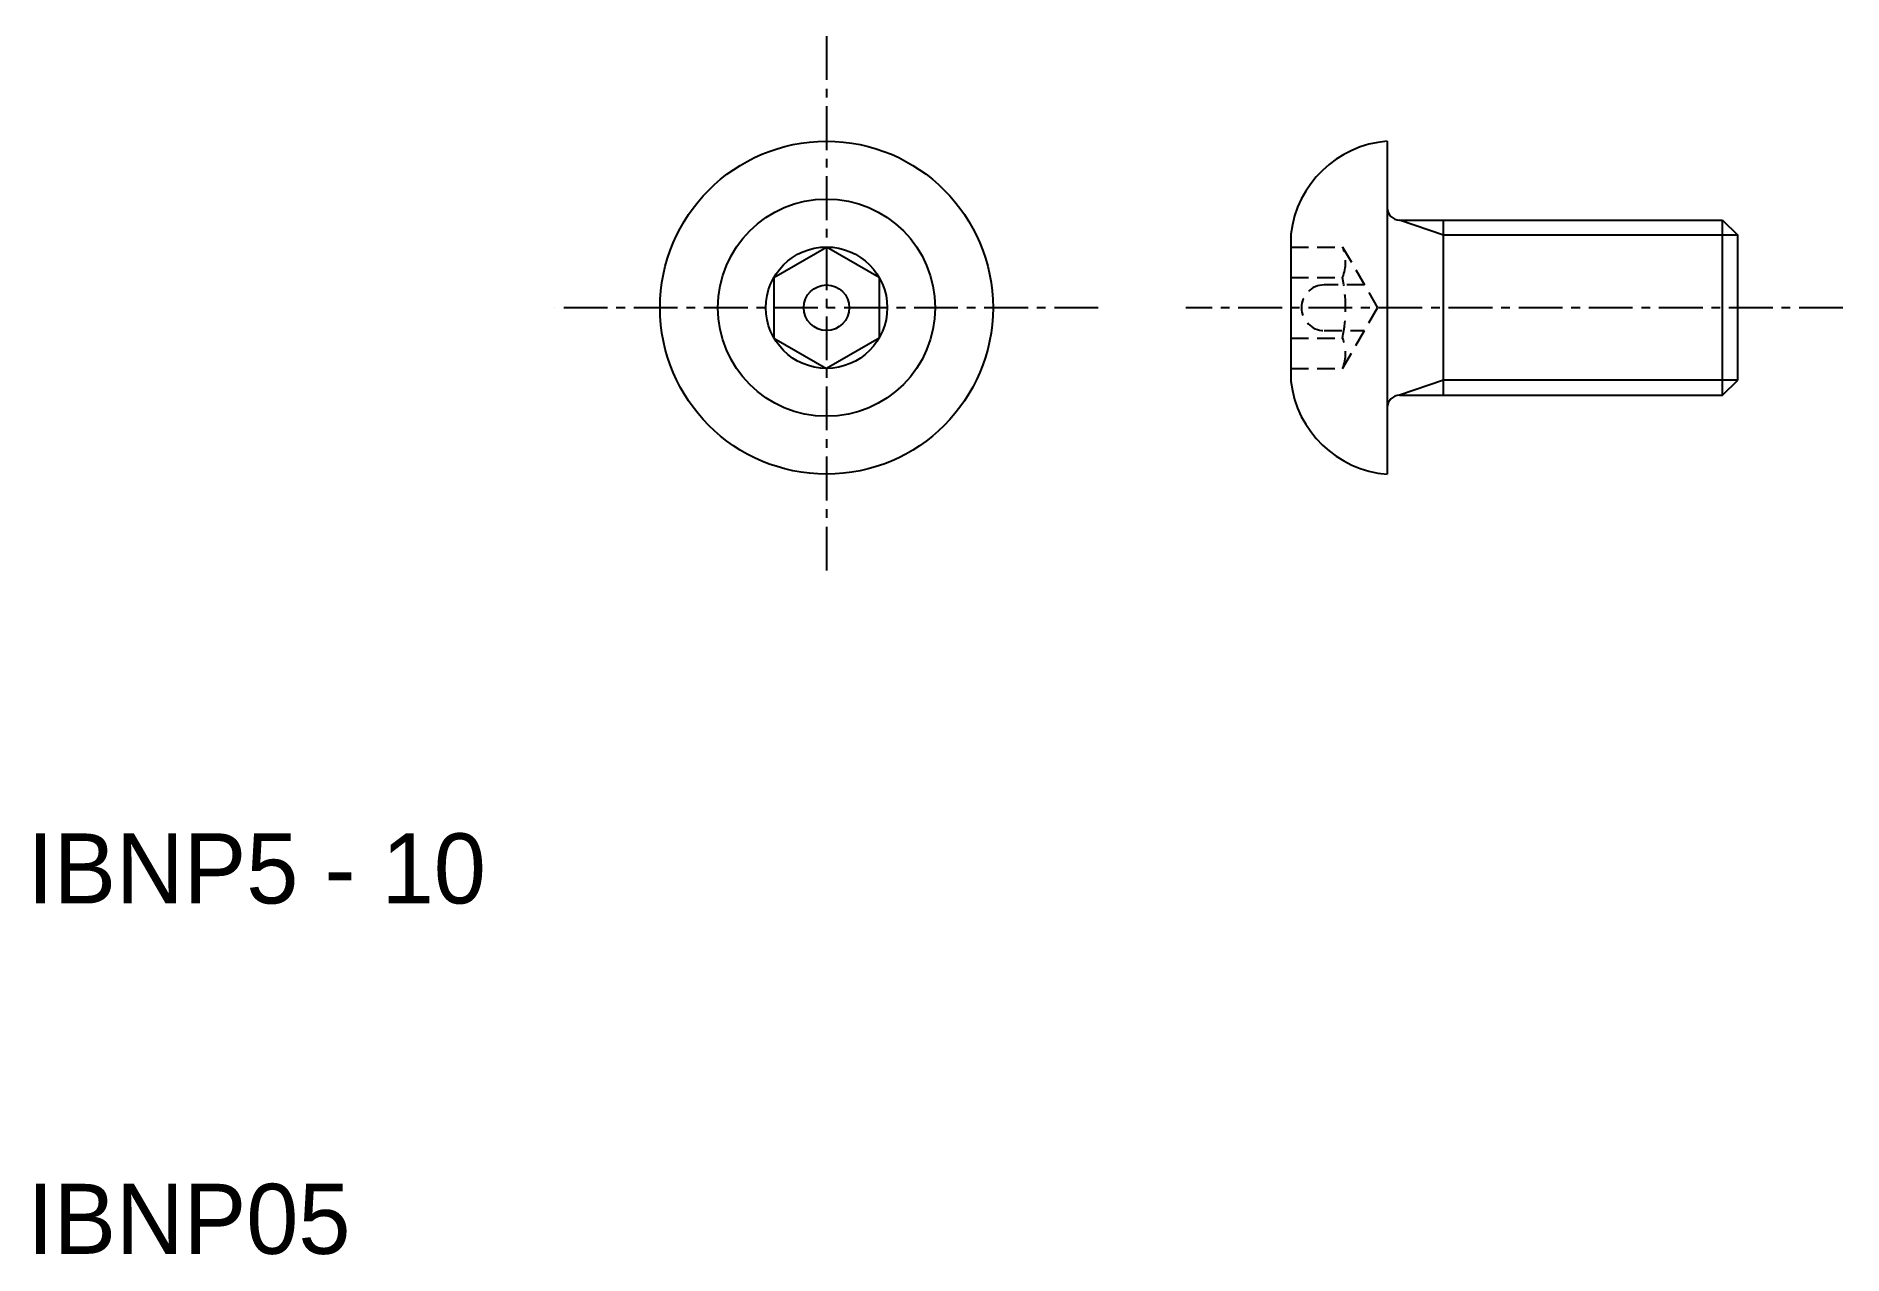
# Model space of a CAD drawing. Extents: x 10.2 to 61.8, y 10 to 44.8.
import ezdxf

# ---------------------------------------------------------------- set-up
doc = ezdxf.new("R2010")
doc.units = 0
doc.linetypes.add('CENTER', pattern=[2, 1.25, -0.25, 0.25, -0.25])
doc.linetypes.add('DASHED', pattern=[0.75, 0.5, -0.25])
doc.layers.get('0').update_dxf_attribs({"linetype": 'CONTINUOUS'})
doc.layers.add('CENTER', color=1, linetype='CENTER')

msp = doc.modelspace()

# ---------------------------------------------------------------- linework, layer by layer
at = {"color": 7, "linetype": 'CONTINUOUS'}
for p, q in [((48.801, 41.753), (48.801, 39.853)), ((48.801, 39.853), (48.801, 34.153)), ((49.151, 39.503), (58.368, 39.503)), ((50.401, 34.503), (50.401, 39.503)), ((58.368, 34.503), (58.368, 39.503)), ((58.368, 39.503), (58.801, 39.07)), ((31.301, 37.869), (32.801, 38.735)), ((34.301, 37.869), (32.801, 38.735)), ((46.051, 39.103), (46.051, 34.903)), ((58.801, 34.936), (58.801, 39.07)), ((31.301, 37.869), (31.301, 36.137)), ((34.301, 37.869), (34.301, 36.137)), ((31.301, 36.137), (32.801, 35.271)), ((34.301, 36.137), (32.801, 35.271)), ((58.368, 34.503), (58.801, 34.936)), ((48.801, 34.153), (48.801, 32.253)), ((49.151, 34.503), (58.368, 34.503))]:
    msp.add_line(p, q, dxfattribs=at)
at = {"color": 3, "linetype": 'CONTINUOUS'}
for p, q in [((50.401, 39.07), (49.151, 39.503)), ((58.801, 39.07), (50.401, 39.07)), ((50.401, 34.936), (49.151, 34.503)), ((58.801, 34.936), (50.401, 34.936))]:
    msp.add_line(p, q, dxfattribs=at)
at = {"color": 3, "linetype": 'DASHED'}
for p, q in [((46.051, 38.735), (47.527, 38.735)), ((47.527, 38.735), (48.527, 37.003)), ((46.051, 37.869), (47.527, 37.869)), ((48.152, 37.653), (47.001, 37.653)), ((47.527, 35.271), (48.527, 37.003)), ((46.051, 36.137), (47.527, 36.137)), ((47.001, 36.353), (48.152, 36.353)), ((46.051, 35.271), (47.527, 35.271))]:
    msp.add_line(p, q, dxfattribs=at)
at = {"color": 7, "linetype": 'CONTINUOUS'}
for radius in [4.75, 3.1, 1.732, 0.65]:
    msp.add_circle((32.801, 37.003), radius, dxfattribs=at)
for centre, radius, start, end in [((49.032, 38.762), 3, 94.4074, 173.4708), ((49.151, 39.853), 0.35, 180, 270), ((49.032, 35.244), 3, 186.5292, 265.5926), ((49.151, 34.153), 0.35, 90, 180)]:
    msp.add_arc(centre, radius, start, end, dxfattribs=at)
at = {"color": 3, "linetype": 'DASHED'}
for centre, radius, start, end in [((46.455, 38.302), 1.157, 338.0126, 21.9874), ((47.001, 37.003), 0.65, 90, 270), ((43.111, 37.003), 4.5, 348.9042, 11.0958), ((46.455, 35.704), 1.157, 338.0126, 21.9874)]:
    msp.add_arc(centre, radius, start, end, dxfattribs=at)
at = {"layer": 'CENTER', "color": 1, "linetype": 'CENTER'}
for p, q in [((32.801, 44.753), (32.801, 29.253)), ((40.551, 37.003), (25.051, 37.003)), ((61.801, 37.003), (43.051, 37.003))]:
    msp.add_line(p, q, dxfattribs=at)

# ---------------------------------------------------------------- texts
at = {"color": 7, "linetype": 'CONTINUOUS'}
for s, p in [('IBNP5 - 10', (10, 20)), ('IBNP05', (10, 10))]:
    msp.add_text(s, height=2, dxfattribs=at).set_placement(p)

doc.saveas('drawing.dxf')
